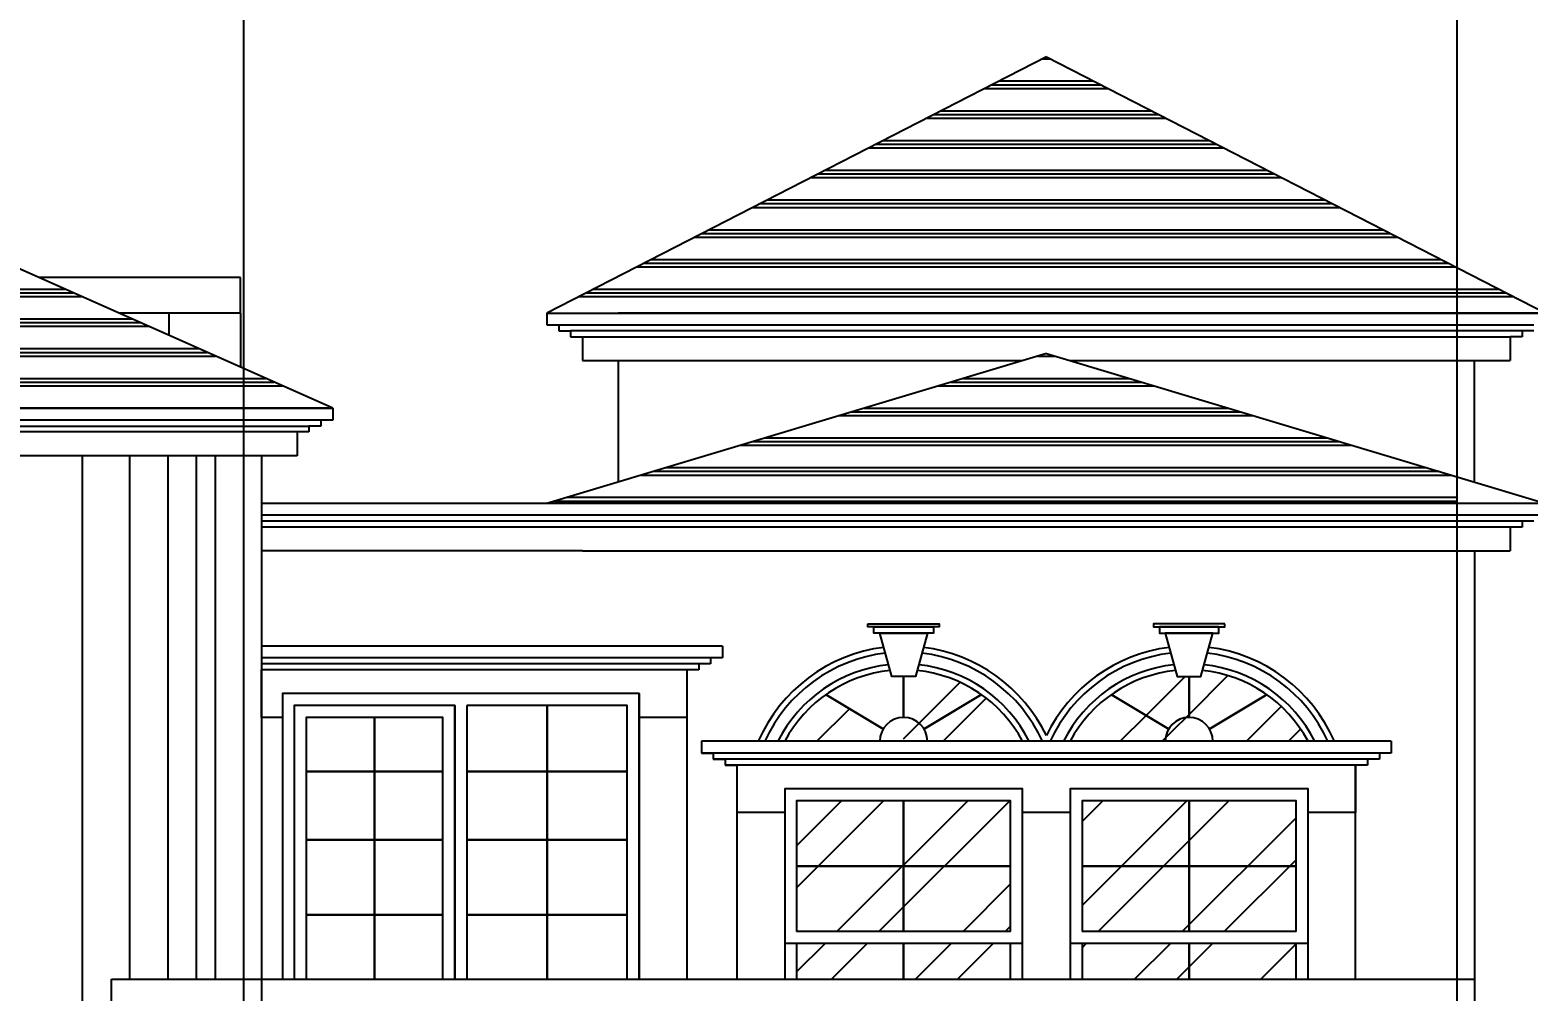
# Model space of a CAD drawing. Header units: inches. Extents: x -370 to 18, y -197 to 199.
# Drawn here: x -187.23 to -180.93, y 169.72 to 173.76 of the extents above; entities that cross this region are included whole.
import ezdxf
from ezdxf.enums import TextEntityAlignment as Align

# ---------------------------------------------------------------- set-up
doc = ezdxf.new("R2010")
doc.units = ezdxf.units.IN
doc.header["$MEASUREMENT"] = 0
doc.linetypes.add('CENTER2', pattern=[28.575, 19.05, -3.175, 3.175, -3.175])
doc.layers.add('MUEBLES', color=7, linetype='Continuous')
doc.styles.get("Standard").update_dxf_attribs({"font": 'arial.ttf'})
pattern_1 = [(45, (-262.92226, 228.37636), (-0.265165, 0.265165), []), (45, (-262.7455, 228.37636), (-0.265165, 0.265165), [])]
pattern_2 = [(45, (-261.72226, 228.37636), (-0.265165, 0.265165), []), (45, (-261.5455, 228.37636), (-0.265165, 0.265165), [])]
pattern_3 = [(0, (95.62732, 40.63708), (3e-17, 0.125), []), (0, (95.62732, 40.6527), (3e-17, 0.125), []), (0, (95.62732, 40.66833), (3e-17, 0.125), [])]

# ---------------------------------------------------------------- blocks, each defined once
blk = doc.blocks.new('EJE NORTE NUEVO')
at = {"color": 8}
for p, q in [((0, 3.2523), (0, 3.7639)), ((-0.3472, 2.9051), (-0.8588, 2.9051)), ((0.3472, 2.9051), (0.8588, 2.9051))]:
    blk.add_line(p, q, dxfattribs=at)
at = {"color": 2, "linetype": 'CENTER2'}
blk.add_line((0, 2.5579), (0, -2.5579), dxfattribs=at)
at = {"color": 8}
blk.add_circle((0, 2.9051), 0.4631, dxfattribs=at)
at = {"color": 4}
blk.add_circle((0, 2.9051), 0.4093, dxfattribs=at)
at = {"color": 8}
for start, end in [(71.41612, 108.58388), (160.69933, 199.27842), (341.76936, 18.25289), (251.05257, 288.94743)]:
    blk.add_arc((0, 2.9051), 0.3472, start, end, dxfattribs=at)
at = {"color": 4}
blk.add_attdef('A', text='', height=0.3581, dxfattribs=at).set_placement((0, 2.9051), align=Align.MIDDLE_CENTER)

msp = doc.modelspace()

# ---------------------------------------------------------------- hatches: boundary and pattern name
h = msp.add_hatch()
h.set_pattern_fill('PLAST', color=1, scale=0.5)
h.set_pattern_definition(pattern_3)
h.paths.add_polyline_path([(-185.05541, 172.56803), (-182.95541, 173.64495), (-180.85541, 172.56803)])
h = msp.add_hatch()
h.set_pattern_fill('PLAST', color=3, scale=0.5)
h.set_pattern_definition(pattern_3)
h.paths.add_polyline_path([(-185.95541, 172.16803), (-188.20541, 173.16803), (-190.45541, 172.16803)])
h = msp.add_hatch()
h.set_pattern_fill('PLAST', color=3, scale=0.5)
h.set_pattern_definition(pattern_3)
h.paths.add_polyline_path([(-182.95541, 172.39803), (-185.05541, 171.76803), (-181.23041, 171.76803), (-181.23041, 171.88053)])
at = {"transparency": 33554610}
h = msp.add_hatch(dxfattribs=at)
h.set_pattern_fill('ANSI32', color=8)
h.set_pattern_definition(pattern_2)
h.paths.add_polyline_path([(-183.55541, 171.04033), (-183.50541, 171.04033), (-183.4986, 171.06518, -0.1293594), (-183.22847, 170.9642), (-183.55541, 170.76803)])
h = msp.add_hatch(dxfattribs=at)
h.set_pattern_fill('ANSI32', color=8)
h.set_pattern_definition(pattern_1)
h.paths.add_polyline_path([(-182.41223, 171.06518), (-182.40541, 171.04033), (-182.35541, 171.04033), (-182.35541, 170.76803), (-182.68236, 170.9642, -0.1293594)])
h = msp.add_hatch(dxfattribs=at)
h.set_pattern_fill('ANSI32', color=8)
h.set_pattern_definition(pattern_1)
h.paths.add_polyline_path([(-182.35541, 171.04033), (-182.30541, 171.04033), (-182.2986, 171.06518, -0.1293594), (-182.02847, 170.9642), (-182.35541, 170.76803)])
h = msp.add_hatch(dxfattribs=at)
h.set_pattern_fill('ANSI32', color=8)
h.set_pattern_definition(pattern_2)
h.paths.add_polyline_path([(-183.88236, 170.9642), (-183.55541, 170.76803), (-184.05541, 170.76803, -0.1169867)])
h = msp.add_hatch(dxfattribs=at)
h.set_pattern_fill('ANSI32', color=8)
h.set_pattern_definition(pattern_2)
h.paths.add_polyline_path([(-183.22847, 170.9642, -0.1169867), (-183.05541, 170.76803), (-183.55541, 170.76803)])
h = msp.add_hatch(dxfattribs=at)
h.set_pattern_fill('ANSI32', color=8)
h.set_pattern_definition(pattern_1)
h.paths.add_polyline_path([(-182.68236, 170.9642), (-182.35541, 170.76803), (-182.85541, 170.76803, -0.1169867)])
h = msp.add_hatch(dxfattribs=at)
h.set_pattern_fill('ANSI32', color=8)
h.set_pattern_definition(pattern_1)
h.paths.add_polyline_path([(-182.02847, 170.9642, -0.1169867), (-181.85541, 170.76803), (-182.35541, 170.76803)])
h = msp.add_hatch(dxfattribs=at)
h.set_pattern_fill('ANSI32', color=8)
h.set_pattern_definition([(45, (-261.72226, 228.37636), (-0.265165, 0.265165), []), (45, (-261.5455, 228.37636), (-0.265165, 0.265165), [])])
h.paths.add_polyline_path([(-183.10541, 169.96803), (-184.00541, 169.96803), (-184.00541, 170.51803), (-183.10541, 170.51803)])
h.paths.add_polyline_path([(-183.10541, 169.76803), (-184.00541, 169.76803), (-184.00541, 169.91803), (-183.10541, 169.91803)])
h.paths.add_polyline_path([(-183.13187, 169.61584), (-183.13187, 169.66803), (-183.10541, 169.66803), (-183.10541, 169.41803), (-184.00541, 169.41803), (-184.00541, 169.66803), (-183.42513, 169.66803), (-183.42513, 169.61584)])
h = msp.add_hatch(dxfattribs=at)
h.set_pattern_fill('ANSI32', color=8)
h.set_pattern_definition(pattern_1)
h.paths.add_polyline_path([(-181.90541, 169.96803), (-182.80541, 169.96803), (-182.80541, 170.51803), (-181.90541, 170.51803)])
h.paths.add_polyline_path([(-181.90541, 169.76803), (-182.80541, 169.76803), (-182.80541, 169.91803), (-181.90541, 169.91803)])
h.paths.add_polyline_path([(-181.94666, 169.61584), (-181.94666, 169.66803), (-181.90541, 169.66803), (-181.90541, 169.41803), (-182.80541, 169.41803), (-182.80541, 169.66803), (-182.63498, 169.66803), (-182.63498, 169.61584), (-182.34173, 169.61584), (-182.34173, 169.66803), (-182.23991, 169.66803), (-182.23991, 169.61584)])

# ---------------------------------------------------------------- linework, layer by layer
at = {"color": 3}
for p, q in [((-182.95541, 173.64495), (-185.05541, 172.56803)), ((-182.95541, 173.64495), (-180.85541, 172.56803)), ((-185.05541, 172.56803), (-180.85541, 172.56803)), ((-185.05541, 172.56803), (-185.05541, 172.51803)), ((-185.05541, 172.56803), (-185.05541, 172.51803)), ((-180.85541, 172.56803), (-184.75541, 172.56803)), ((-180.85541, 172.56803), (-181.85541, 172.56803)), ((-185.05541, 172.51803), (-185.00541, 172.51803)), ((-185.05541, 172.51803), (-185.00541, 172.51803)), ((-185.00541, 172.51803), (-185.00541, 172.49303)), ((-185.00541, 172.51803), (-185.00541, 172.49303)), ((-185.00541, 172.51803), (-180.90541, 172.51803)), ((-185.00541, 172.49303), (-184.95541, 172.49303)), ((-184.95541, 172.49303), (-184.95541, 172.46803)), ((-180.95541, 172.49303), (-184.95541, 172.49303)), ((-184.95541, 172.46803), (-184.90541, 172.46803)), ((-184.90541, 172.46803), (-184.90541, 172.36803)), ((-184.90541, 172.46803), (-181.00541, 172.46803)), ((-180.95541, 172.46803), (-181.00541, 172.46803)), ((-181.00541, 172.46803), (-181.00541, 172.36803)), ((-180.90541, 172.49303), (-180.95541, 172.49303)), ((-180.95541, 172.49303), (-180.95541, 172.46803)), ((-184.90541, 172.36803), (-183.05541, 172.36803)), ((-184.75541, 172.36803), (-184.75541, 171.85803)), ((-182.85541, 172.36803), (-181.00541, 172.36803)), ((-181.15541, 171.85803), (-181.15541, 172.36803)), ((-184.46701, 171.16803), (-186.25541, 171.16803)), ((-184.31701, 171.16803), (-186.25541, 171.16803)), ((-184.31701, 171.11803), (-186.25541, 171.11803)), ((-184.31701, 171.11803), (-184.36701, 171.11803)), ((-184.36701, 171.11803), (-184.36701, 171.09303)), ((-184.31701, 171.16803), (-184.31701, 171.11803)), ((-184.41701, 171.09303), (-186.25541, 171.09303)), ((-184.46701, 171.06803), (-186.25541, 171.06803)), ((-184.41701, 171.06803), (-184.46701, 171.06803)), ((-184.36701, 171.09303), (-184.41701, 171.09303)), ((-184.41701, 171.09303), (-184.41701, 171.06803)), ((-181.50541, 170.76803), (-184.40541, 170.76803)), ((-184.40541, 170.76803), (-184.40541, 170.71803)), ((-184.40541, 170.76803), (-184.40541, 170.71803)), ((-181.65541, 170.76803), (-184.25541, 170.76803)), ((-183.05541, 170.76803), (-184.05541, 170.76803)), ((-181.85541, 170.76803), (-182.85541, 170.76803)), ((-181.50541, 170.76803), (-181.50541, 170.71803)), ((-181.50541, 170.71803), (-184.40541, 170.71803)), ((-184.40541, 170.71803), (-184.35541, 170.71803)), ((-184.40541, 170.71803), (-184.35541, 170.71803)), ((-184.35541, 170.71803), (-184.35541, 170.69303)), ((-184.35541, 170.71803), (-184.35541, 170.69303)), ((-184.35541, 170.69303), (-184.30541, 170.69303)), ((-181.60541, 170.69303), (-184.35541, 170.69303)), ((-184.30541, 170.69303), (-184.30541, 170.66803)), ((-181.55541, 170.69303), (-181.60541, 170.69303)), ((-181.60541, 170.69303), (-181.60541, 170.66803)), ((-181.50541, 170.71803), (-181.55541, 170.71803)), ((-181.55541, 170.71803), (-181.55541, 170.69303)), ((-181.65541, 170.66803), (-184.30541, 170.66803)), ((-184.30541, 170.66803), (-184.25541, 170.66803)), ((-181.60541, 170.66803), (-181.65541, 170.66803))]:
    msp.add_line(p, q, dxfattribs=at)
at = {"color": 4}
for p, q in [((-185.95541, 172.16803), (-188.20541, 173.16803)), ((-182.95541, 172.39803), (-185.05541, 171.76803)), ((-182.95541, 172.39803), (-180.85541, 171.76803))]:
    msp.add_line(p, q, dxfattribs=at)
at = {"color": 2}
for p, q in [((-186.34381, 172.71803), (-187.19291, 172.71803)), ((-186.34381, 172.56803), (-186.34381, 172.71803)), ((-186.34381, 172.56803), (-186.85541, 172.56803)), ((-186.64381, 172.56803), (-186.64381, 172.47399)), ((-186.34381, 172.56803), (-186.34381, 172.34065)), ((-184.46701, 171.06803), (-184.46701, 170.96803)), ((-184.66701, 170.96803), (-184.66701, 169.76803)), ((-185.44201, 170.91803), (-185.44201, 169.76803)), ((-185.39201, 170.91803), (-185.39201, 169.76803)), ((-184.46701, 170.86803), (-184.66701, 170.86803)), ((-184.46701, 170.86803), (-184.46701, 169.76803)), ((-184.25541, 169.76803), (-184.25541, 170.66803)), ((-181.65541, 169.76803), (-181.65541, 170.66803)), ((-181.65541, 170.66803), (-181.65541, 170.56803)), ((-184.05541, 170.46803), (-184.25541, 170.46803)), ((-182.85541, 170.46803), (-183.05541, 170.46803)), ((-181.65541, 170.46803), (-181.85541, 170.46803)), ((-183.05541, 169.91803), (-184.05541, 169.91803)), ((-183.10541, 169.96803), (-184.00541, 169.96803)), ((-181.85541, 169.91803), (-182.85541, 169.91803)), ((-181.90541, 169.96803), (-182.80541, 169.96803))]:
    msp.add_line(p, q, dxfattribs=at)
at = {"color": 5}
for p, q in [((-185.95541, 172.16803), (-190.45541, 172.16803)), ((-185.95541, 172.16803), (-185.95541, 172.11803)), ((-185.95541, 172.16803), (-185.95541, 172.11803)), ((-186.00541, 172.11803), (-190.40541, 172.11803)), ((-190.35541, 172.09303), (-186.05541, 172.09303)), ((-186.10541, 172.06803), (-190.30541, 172.06803)), ((-186.05541, 172.06803), (-186.10541, 172.06803)), ((-186.10541, 172.06803), (-186.10541, 171.96803)), ((-186.00541, 172.09303), (-186.05541, 172.09303)), ((-186.05541, 172.09303), (-186.05541, 172.06803)), ((-185.95541, 172.11803), (-186.00541, 172.11803)), ((-186.00541, 172.11803), (-186.00541, 172.09303)), ((-185.95541, 172.11803), (-186.00541, 172.11803)), ((-186.00541, 172.11803), (-186.00541, 172.09303)), ((-186.10541, 171.96803), (-190.30541, 171.96803)), ((-186.25541, 171.96803), (-186.25541, 169.66803)), ((-180.85541, 171.76803), (-186.25541, 171.76803)), ((-185.05541, 171.71803), (-186.25541, 171.71803)), ((-185.00541, 171.69303), (-186.25541, 171.69303)), ((-180.85541, 171.71803), (-185.05541, 171.71803)), ((-180.90541, 171.69303), (-185.00541, 171.69303)), ((-180.90541, 171.69303), (-180.95541, 171.69303)), ((-180.95541, 171.69303), (-180.95541, 171.66803)), ((-184.95541, 171.66803), (-186.25541, 171.66803)), ((-180.95541, 171.66803), (-184.95541, 171.66803)), ((-180.95541, 171.66803), (-181.00541, 171.66803)), ((-181.00541, 171.66803), (-181.00541, 171.56803)), ((-184.90541, 171.56803), (-186.25541, 171.56803)), ((-184.90541, 171.56803), (-181.00541, 171.56803)), ((-181.15541, 171.56803), (-181.15541, 168.76803))]:
    msp.add_line(p, q, dxfattribs=at)
at = {"color": 8, "transparency": 33554610}
for p, q in [((-187.00926, 171.96803), (-187.00926, 165.73803)), ((-186.80926, 171.96803), (-186.80926, 169.76803)), ((-186.64926, 171.96803), (-186.64926, 169.76803)), ((-186.52926, 171.96803), (-186.52926, 169.76803)), ((-186.44926, 171.96803), (-186.44926, 169.76803))]:
    msp.add_line(p, q, dxfattribs=at)
msp.add_line((-186.16701, 170.96803), (-186.16701, 169.76803))
at = {"color": 2}
for points in [[(-184.66701, 169.76803), (-184.66701, 170.96803), (-186.16701, 170.96803), (-186.16701, 169.76803)], [(-185.44201, 170.91803), (-186.11701, 170.91803), (-186.11701, 169.76803)], [(-185.44201, 169.76803), (-185.44201, 170.91803), (-186.11701, 170.91803), (-186.11701, 169.76803)], [(-185.49201, 169.76803), (-185.49201, 170.86803), (-186.06701, 170.86803), (-186.06701, 169.76803)], [(-184.71701, 169.76803), (-184.71701, 170.91803), (-185.39201, 170.91803)]]:
    msp.add_lwpolyline(points, dxfattribs=at)
at = {"color": 3}
for centre, radius, start, end in [((-183.55541, 170.50136), 0.66667, 97.201768, 156.421822), ((-183.55541, 170.50136), 0.64167, 96.882651, 155.443875), ((-183.55541, 170.50136), 0.64167, 24.556125, 83.117349), ((-183.55541, 170.50136), 0.66667, 25.841933, 82.798232), ((-182.35541, 170.50136), 0.66667, 97.201768, 154.158067), ((-182.35541, 170.50136), 0.64167, 96.882651, 155.443875), ((-182.35541, 170.50136), 0.64167, 24.556125, 83.117349), ((-182.35541, 170.50136), 0.66667, 23.578178, 82.798232), ((-183.55541, 170.50136), 0.59167, 96.162531, 153.211125), ((-183.55541, 170.50136), 0.56667, 95.754174, 151.927513), ((-183.55541, 170.50136), 0.56667, 28.072487, 84.245826), ((-183.55541, 170.50136), 0.59167, 26.788875, 83.837469), ((-182.35541, 170.50136), 0.59167, 96.162531, 153.211125), ((-182.35541, 170.50136), 0.56667, 95.754174, 151.927513), ((-182.35541, 170.50136), 0.56667, 28.072487, 84.245826), ((-182.35541, 170.50136), 0.59167, 26.788875, 83.837469)]:
    msp.add_arc(centre, radius, start, end, dxfattribs=at)
at = {"color": 6}
for centre in [(-183.55541, 170.76803), (-182.35541, 170.76803)]:
    msp.add_arc(centre, 0.1, 0, 180, dxfattribs=at)
at = {"layer": 'MUEBLES', "color": 4}
for points in [[(-183.70541, 171.26097), (-183.40541, 171.26097), (-183.40541, 171.24847), (-183.70541, 171.24847)], [(-183.68041, 171.24847), (-183.43041, 171.24847), (-183.43041, 171.22267), (-183.68041, 171.22267)], [(-182.20541, 171.26097), (-182.50541, 171.26097), (-182.50541, 171.24847), (-182.20541, 171.24847)], [(-182.23041, 171.24847), (-182.48041, 171.24847), (-182.48041, 171.22267), (-182.23041, 171.22267)]]:
    msp.add_lwpolyline(points, close=True, dxfattribs=at)
for points in [[(-183.65541, 171.22267), (-183.45541, 171.22267), (-183.50541, 171.04033), (-183.60541, 171.04033), (-183.65541, 171.22267)], [(-182.25541, 171.22267), (-182.45541, 171.22267), (-182.40541, 171.04033), (-182.30541, 171.04033), (-182.25541, 171.22267)]]:
    msp.add_lwpolyline(points, dxfattribs=at)
at = {"layer": 'MUEBLES', "color": 3}
for points in [[(-184.46701, 171.06803), (-184.46701, 170.86803), (-184.66701, 170.86803), (-184.66701, 170.96803), (-185.66701, 170.96803), (-185.66701, 170.96803), (-185.86701, 170.96803), (-185.86701, 170.96803), (-186.16701, 170.96803), (-186.16701, 170.86803), (-186.25541, 170.86803), (-186.25541, 171.06803)], [(-181.65541, 170.66803), (-181.65541, 170.46803), (-181.85541, 170.46803), (-181.85541, 170.56803), (-182.85541, 170.56803), (-182.85541, 170.46803), (-183.05541, 170.46803), (-183.05541, 170.56803), (-184.05541, 170.56803), (-184.05541, 170.46803), (-184.25541, 170.46803), (-184.25541, 170.66803)]]:
    msp.add_lwpolyline(points, dxfattribs=at)
at = {"layer": 'MUEBLES', "const_width": 0.01}
for points in [[(-183.55541, 171.04033), (-183.55541, 170.86803)], [(-182.35541, 171.04033), (-182.35541, 170.86803)], [(-185.05451, 170.91803), (-185.05451, 169.76803)], [(-183.64116, 170.81948), (-183.88236, 170.9642)], [(-183.46966, 170.81948), (-183.22847, 170.9642)], [(-182.44116, 170.81948), (-182.68236, 170.9642)], [(-182.26966, 170.81948), (-182.02847, 170.9642)], [(-185.77951, 170.86803), (-185.77951, 169.76803)], [(-185.49201, 170.64038), (-186.06701, 170.64038)], [(-184.71701, 170.64038), (-185.39201, 170.64038)], [(-183.55541, 170.51803), (-183.55541, 169.96803)], [(-182.35541, 170.51803), (-182.35541, 169.96803)], [(-185.49201, 170.35409), (-186.06701, 170.35409)], [(-184.71701, 170.35409), (-185.39201, 170.35409)], [(-183.10541, 170.24303), (-184.00541, 170.24303)], [(-181.90541, 170.24303), (-182.80541, 170.24303)], [(-185.49201, 170.03819), (-186.06701, 170.03819)], [(-184.71701, 170.03819), (-185.39201, 170.03819)], [(-183.55541, 169.91803), (-183.55541, 169.76803)], [(-182.35541, 169.91803), (-182.35541, 169.76803)]]:
    msp.add_lwpolyline(points, dxfattribs=at)
at = {"layer": 'MUEBLES', "color": 2}
for points in [[(-183.05541, 169.76803), (-183.05541, 170.56803), (-184.05541, 170.56803), (-184.05541, 169.76803)], [(-181.85541, 169.76803), (-181.85541, 170.56803), (-182.85541, 170.56803), (-182.85541, 169.76803)], [(-183.10541, 169.96803), (-183.10541, 170.51803), (-184.00541, 170.51803), (-184.00541, 169.96803)], [(-181.90541, 169.96803), (-181.90541, 170.51803), (-182.80541, 170.51803), (-182.80541, 169.96803)], [(-184.00541, 169.91803), (-184.00541, 169.76803)], [(-183.10541, 169.76803), (-183.10541, 169.91803)], [(-182.80541, 169.91803), (-182.80541, 169.76803)], [(-181.90541, 169.76803), (-181.90541, 169.91803)]]:
    msp.add_lwpolyline(points, dxfattribs=at)
at = {"layer": 'MUEBLES', "color": 5}
msp.add_lwpolyline([(-186.88566, 169.76803), (-181.15541, 169.76803), (-181.15541, 169.66803), (-186.88566, 169.66803)], close=True, dxfattribs=at)

# ---------------------------------------------------------------- block references
for p, values in [((-186.33041, 171.6889), {'A': 'C'}), ((-181.23041, 171.6889), {'A': 'A´'})]:
    msp.add_blockref('EJE NORTE NUEVO', p).add_auto_attribs(values)

doc.saveas('drawing.dxf')
